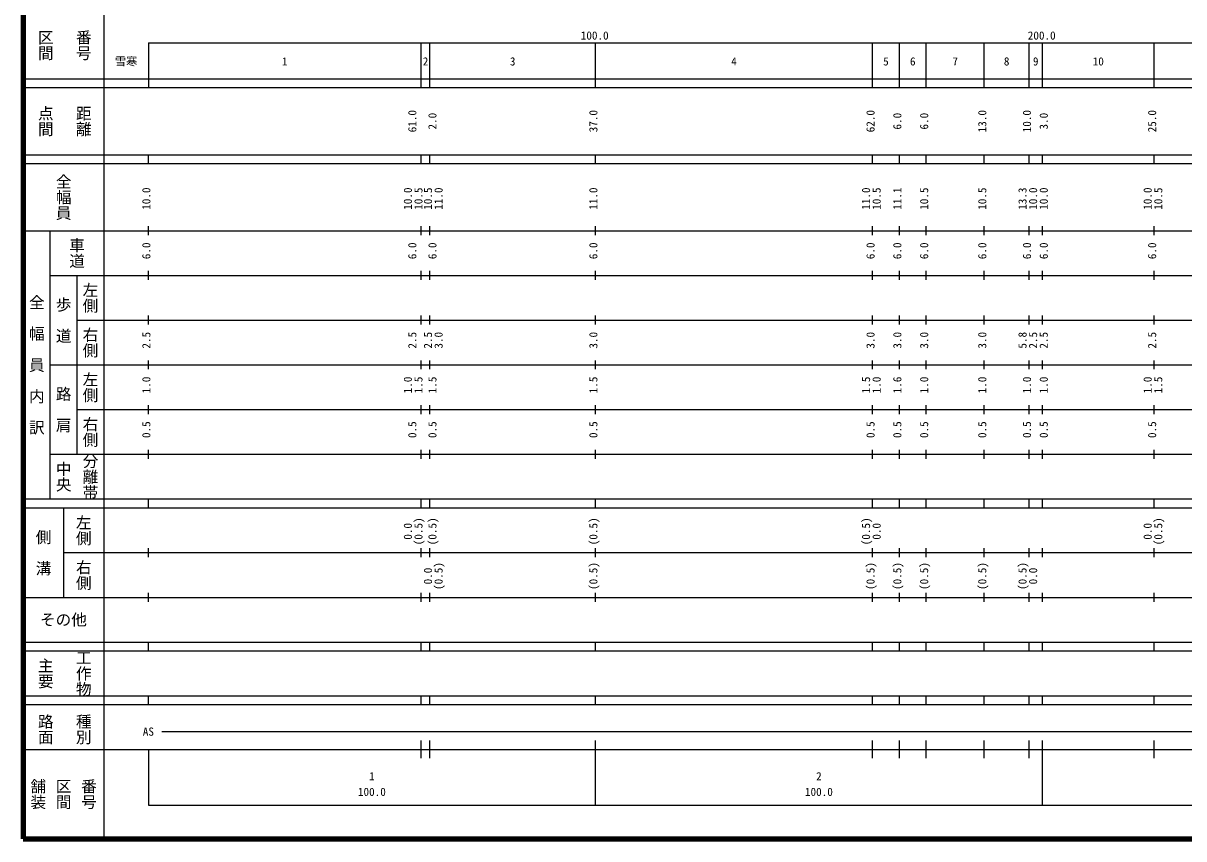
# Model space of a CAD drawing. Units: millimetres on the paper, enlarged 1000 times. Extents: x 40000 to 680000, y 20000 to 380000.
# Drawn here: x 40000 to 299626, y 20000 to 202409 of the extents above; entities that cross this region are included whole.
import ezdxf
from ezdxf.enums import TextEntityAlignment as Align

# ---------------------------------------------------------------- set-up
doc = ezdxf.new("R2010")
doc.units = ezdxf.units.MM
doc.header["$LTSCALE"] = 1000
doc.layers.add('M-TTL', color=2, linetype='Continuous', lineweight=140)
doc.layers.add('M-TTL-BAND', color=7, linetype='Continuous', lineweight=25)
doc.styles.add('@ＭＳ ゴシック', font='')
doc.styles.add('ＭＳ ゴシック', font='')
doc.styles.get('@ＭＳ ゴシック').set_extended_font_data('@MS Gothic')
doc.styles.get('ＭＳ ゴシック').set_extended_font_data('MS Gothic')

msp = doc.modelspace()

# ---------------------------------------------------------------- linework, layer by layer
at = {"layer": 'M-TTL'}
for p, q in [((40000, 380000), (40000, 20000)), ((40000, 20000), (680000, 20000))]:
    msp.add_line(p, q, dxfattribs=at)
at = {"layer": 'M-TTL-BAND'}
for p, q in [((58000, 370000), (58000, 20000)), ((68000, 198000), (579000, 198000)), ((68000, 198000), (68000, 188000)), ((129000, 188000), (129000, 198000)), ((131000, 188000), (131000, 198000)), ((168000, 188000), (168000, 198000)), ((230000, 188000), (230000, 198000)), ((236000, 188000), (236000, 198000)), ((242000, 188000), (242000, 198000)), ((255000, 188000), (255000, 198000)), ((265000, 188000), (265000, 198000)), ((268000, 188000), (268000, 198000)), ((293000, 188000), (293000, 198000)), ((40000, 190000), (579000, 190000)), ((40000, 188000), (579000, 188000)), ((40000, 173000), (579000, 173000)), ((68000, 171000), (68000, 173000)), ((129000, 171000), (129000, 173000)), ((131000, 171000), (131000, 173000)), ((168000, 171000), (168000, 173000)), ((230000, 171000), (230000, 173000)), ((236000, 171000), (236000, 173000)), ((242000, 171000), (242000, 173000)), ((255000, 171000), (255000, 173000)), ((265000, 171000), (265000, 173000)), ((268000, 171000), (268000, 173000)), ((293000, 171000), (293000, 173000)), ((40000, 171000), (579000, 171000)), ((40000, 156000), (579000, 156000)), ((46000, 96000), (46000, 156000)), ((68000, 155000), (68000, 157000)), ((129000, 155000), (129000, 157000)), ((131000, 155000), (131000, 157000)), ((168000, 155000), (168000, 157000)), ((230000, 155000), (230000, 157000)), ((236000, 155000), (236000, 157000)), ((242000, 155000), (242000, 157000)), ((255000, 155000), (255000, 157000)), ((265000, 155000), (265000, 157000)), ((268000, 155000), (268000, 157000)), ((293000, 155000), (293000, 157000)), ((46000, 146000), (579000, 146000)), ((52000, 146000), (52000, 106000)), ((68000, 145000), (68000, 147000)), ((129000, 145000), (129000, 147000)), ((131000, 145000), (131000, 147000)), ((168000, 145000), (168000, 147000)), ((230000, 145000), (230000, 147000)), ((236000, 145000), (236000, 147000)), ((242000, 145000), (242000, 147000)), ((255000, 145000), (255000, 147000)), ((265000, 145000), (265000, 147000)), ((268000, 145000), (268000, 147000)), ((293000, 145000), (293000, 147000)), ((52000, 136000), (579000, 136000)), ((68000, 135000), (68000, 137000)), ((129000, 135000), (129000, 137000)), ((131000, 135000), (131000, 137000)), ((168000, 135000), (168000, 137000)), ((230000, 135000), (230000, 137000)), ((236000, 135000), (236000, 137000)), ((242000, 135000), (242000, 137000)), ((255000, 135000), (255000, 137000)), ((265000, 135000), (265000, 137000)), ((268000, 135000), (268000, 137000)), ((293000, 135000), (293000, 137000)), ((46000, 126000), (579000, 126000)), ((68000, 125000), (68000, 127000)), ((129000, 125000), (129000, 127000)), ((131000, 125000), (131000, 127000)), ((168000, 125000), (168000, 127000)), ((230000, 125000), (230000, 127000)), ((236000, 125000), (236000, 127000)), ((242000, 125000), (242000, 127000)), ((255000, 125000), (255000, 127000)), ((265000, 125000), (265000, 127000)), ((268000, 125000), (268000, 127000)), ((293000, 125000), (293000, 127000)), ((68000, 115000), (68000, 117000)), ((129000, 115000), (129000, 117000)), ((131000, 115000), (131000, 117000)), ((168000, 115000), (168000, 117000)), ((230000, 115000), (230000, 117000)), ((236000, 115000), (236000, 117000)), ((242000, 115000), (242000, 117000)), ((255000, 115000), (255000, 117000)), ((265000, 115000), (265000, 117000)), ((268000, 115000), (268000, 117000)), ((293000, 115000), (293000, 117000)), ((52000, 116000), (579000, 116000)), ((68000, 105000), (68000, 107000)), ((129000, 105000), (129000, 107000)), ((131000, 105000), (131000, 107000)), ((168000, 105000), (168000, 107000)), ((230000, 105000), (230000, 107000)), ((236000, 105000), (236000, 107000)), ((242000, 105000), (242000, 107000)), ((255000, 105000), (255000, 107000)), ((265000, 105000), (265000, 107000)), ((268000, 105000), (268000, 107000)), ((293000, 105000), (293000, 107000)), ((46000, 106000), (579000, 106000)), ((40000, 96000), (579000, 96000)), ((40000, 94000), (579000, 94000)), ((49000, 94000), (49000, 74000)), ((68000, 94000), (68000, 96000)), ((129000, 94000), (129000, 96000)), ((131000, 94000), (131000, 96000)), ((168000, 94000), (168000, 96000)), ((230000, 94000), (230000, 96000)), ((236000, 94000), (236000, 96000)), ((242000, 94000), (242000, 96000)), ((255000, 94000), (255000, 96000)), ((265000, 94000), (265000, 96000)), ((268000, 94000), (268000, 96000)), ((293000, 94000), (293000, 96000)), ((49000, 84000), (579000, 84000)), ((68000, 83000), (68000, 85000)), ((129000, 83000), (129000, 85000)), ((131000, 83000), (131000, 85000)), ((168000, 83000), (168000, 85000)), ((230000, 83000), (230000, 85000)), ((236000, 83000), (236000, 85000)), ((242000, 83000), (242000, 85000)), ((255000, 83000), (255000, 85000)), ((265000, 83000), (265000, 85000)), ((268000, 83000), (268000, 85000)), ((293000, 83000), (293000, 85000)), ((40000, 74000), (579000, 74000)), ((68000, 73000), (68000, 75000)), ((129000, 73000), (129000, 75000)), ((131000, 73000), (131000, 75000)), ((168000, 73000), (168000, 75000)), ((230000, 73000), (230000, 75000)), ((236000, 73000), (236000, 75000)), ((242000, 73000), (242000, 75000)), ((255000, 73000), (255000, 75000)), ((265000, 73000), (265000, 75000)), ((268000, 73000), (268000, 75000)), ((293000, 73000), (293000, 75000)), ((40000, 64000), (579000, 64000)), ((68000, 62000), (68000, 64000)), ((129000, 62000), (129000, 64000)), ((131000, 62000), (131000, 64000)), ((168000, 62000), (168000, 64000)), ((230000, 62000), (230000, 64000)), ((236000, 62000), (236000, 64000)), ((242000, 62000), (242000, 64000)), ((255000, 62000), (255000, 64000)), ((265000, 62000), (265000, 64000)), ((268000, 62000), (268000, 64000)), ((293000, 62000), (293000, 64000)), ((40000, 62000), (579000, 62000)), ((40000, 52000), (579000, 52000)), ((68000, 50000), (68000, 52000)), ((129000, 50000), (129000, 52000)), ((131000, 50000), (131000, 52000)), ((168000, 50000), (168000, 52000)), ((230000, 50000), (230000, 52000)), ((236000, 50000), (236000, 52000)), ((242000, 50000), (242000, 52000)), ((255000, 50000), (255000, 52000)), ((265000, 50000), (265000, 52000)), ((268000, 50000), (268000, 52000)), ((293000, 50000), (293000, 52000)), ((40000, 50000), (579000, 50000)), ((71000, 44000), (525000, 44000)), ((129000, 38000), (129000, 42000)), ((131000, 38000), (131000, 42000)), ((168000, 27500), (168000, 42000)), ((230000, 38000), (230000, 42000)), ((236000, 38000), (236000, 42000)), ((242000, 38000), (242000, 42000)), ((255000, 38000), (255000, 42000)), ((265000, 38000), (265000, 42000)), ((268000, 27500), (268000, 42000)), ((293000, 38000), (293000, 42000)), ((40000, 40000), (579000, 40000)), ((68000, 40000), (68000, 27500)), ((68000, 27500), (579000, 27500))]:
    msp.add_line(p, q, dxfattribs=at)

# ---------------------------------------------------------------- texts
at = {"layer": 'M-TTL-BAND', "style": '@ＭＳ ゴシック'}
for s, p in [('区間', (45000, 197500)), ('番号', (53500, 197500)), ('点間', (45000, 180500)), ('距離', (53500, 180500)), ('全幅員', (49000, 163500)), ('車道', (52000, 151000)), ('左側', (55000, 141000)), ('全\u3000幅\u3000員\u3000内\u3000訳', (43000, 126000)), ('歩\u3000道', (49000, 136000)), ('右側', (55000, 131000)), ('左側', (55000, 121000)), ('路\u3000肩', (49000, 116000)), ('右側', (55000, 111000)), ('中央', (49000, 101000)), ('分離帯', (55000, 101000)), ('左側', (53500, 89000)), ('側\u3000溝', (44500, 84000)), ('右側', (53500, 79000)), ('主要', (45000, 57000)), ('工作物', (53500, 57000)), ('路面', (45000, 44500)), ('種別', (53500, 44500)), ('舗装', (43333, 30000)), ('区間', (49000, 30000)), ('番号', (54667, 30000))]:
    msp.add_text(s, height=2566, rotation=270, dxfattribs=at).set_placement(p, align=Align.MIDDLE_CENTER)
at = {"layer": 'M-TTL-BAND', "style": 'ＭＳ ゴシック'}
for s, p in [('100.0', (167844, 198195)), ('200.0', (267844, 198195)), ('雪寒', (63017, 192405)), ('1', (98500, 192405)), ('2', (130000, 192405)), ('3', (149500, 192405)), ('4', (199000, 192405)), ('5', (233000, 192405)), ('6', (239000, 192405)), ('7', (248500, 192405)), ('8', (260000, 192405)), ('9', (266500, 192405)), ('10', (280500, 192405)), ('AS', (68000, 42500)), ('1', (118000, 32523)), ('2', (218000, 32523)), ('100.0', (118000, 29033)), ('100.0', (218000, 29033))]:
    msp.add_text(s, height=1833, dxfattribs=at).set_placement(p, align=Align.BOTTOM_CENTER)
for s, p in [('61.0', (128501, 180500)), ('2.0', (132999, 180500)), ('37.0', (169000, 180500)), ('62.0', (231000, 180500)), ('6.0', (237000, 180500)), ('6.0', (243000, 180500)), ('13.0', (256000, 180500)), ('10.0', (266000, 180500)), ('3.0', (269750, 180500)), ('25.0', (294000, 180500)), ('10.0', (69000, 163174)), ('10.0', (127501, 163174)), ('10.5', (129871, 163174)), ('10.5', (131999, 163174)), ('11.0', (134369, 163174)), ('11.0', (169000, 163174)), ('11.0', (230000, 163174)), ('10.5', (232370, 163174)), ('11.1', (237000, 163174)), ('10.5', (243000, 163174)), ('10.5', (256000, 163174)), ('13.3', (265000, 163174)), ('10.0', (267370, 163174)), ('10.0', (269750, 163174)), ('10.0', (293000, 163174)), ('10.5', (295370, 163174)), ('6.0', (69000, 151500)), ('6.0', (128501, 151500)), ('6.0', (132999, 151500)), ('6.0', (169000, 151500)), ('6.0', (231000, 151500)), ('6.0', (237000, 151500)), ('6.0', (243000, 151500)), ('6.0', (256000, 151500)), ('6.0', (266000, 151500)), ('6.0', (269750, 151500)), ('6.0', (294000, 151500)), ('2.5', (69000, 131500)), ('2.5', (128501, 131500)), ('2.5', (131999, 131500)), ('3.0', (134369, 131500)), ('3.0', (169000, 131500)), ('3.0', (231000, 131500)), ('3.0', (237000, 131500)), ('3.0', (243000, 131500)), ('3.0', (256000, 131500)), ('5.8', (265000, 131500)), ('2.5', (267370, 131500)), ('2.5', (269750, 131500)), ('2.5', (294000, 131500)), ('1.0', (69000, 121500)), ('1.0', (127501, 121500)), ('1.5', (129871, 121500)), ('1.5', (132999, 121500)), ('1.5', (169000, 121500)), ('1.5', (230000, 121500)), ('1.0', (232370, 121500)), ('1.6', (237000, 121500)), ('1.0', (243000, 121500)), ('1.0', (256000, 121500)), ('1.0', (266000, 121500)), ('1.0', (269750, 121500)), ('1.0', (293000, 121500)), ('1.5', (295370, 121500)), ('0.5', (69000, 111500)), ('0.5', (128501, 111500)), ('0.5', (132999, 111500)), ('0.5', (169000, 111500)), ('0.5', (231000, 111500)), ('0.5', (237000, 111500)), ('0.5', (243000, 111500)), ('0.5', (256000, 111500)), ('0.5', (266000, 111500)), ('0.5', (269750, 111500)), ('0.5', (294000, 111500)), ('(0.5)', (129871, 88764)), ('(0.5)', (132999, 88764)), ('(0.5)', (169000, 88764)), ('(0.5)', (230000, 88764)), ('(0.5)', (295370, 88764)), ('0.0', (127501, 88764)), ('0.0', (232370, 88764)), ('0.0', (293000, 88764)), ('0.0', (131999, 78764)), ('(0.5)', (134369, 78764)), ('(0.5)', (169000, 78764)), ('(0.5)', (231000, 78764)), ('(0.5)', (237000, 78764)), ('(0.5)', (243000, 78764)), ('(0.5)', (256000, 78764)), ('(0.5)', (265000, 78764)), ('0.0', (267370, 78764))]:
    msp.add_text(s, height=1833, rotation=90, dxfattribs=at).set_placement(p, align=Align.BOTTOM_CENTER)
msp.add_text('その他', height=2566, dxfattribs=at).set_placement((49000, 69000), align=Align.MIDDLE_CENTER)

doc.saveas('drawing.dxf')
